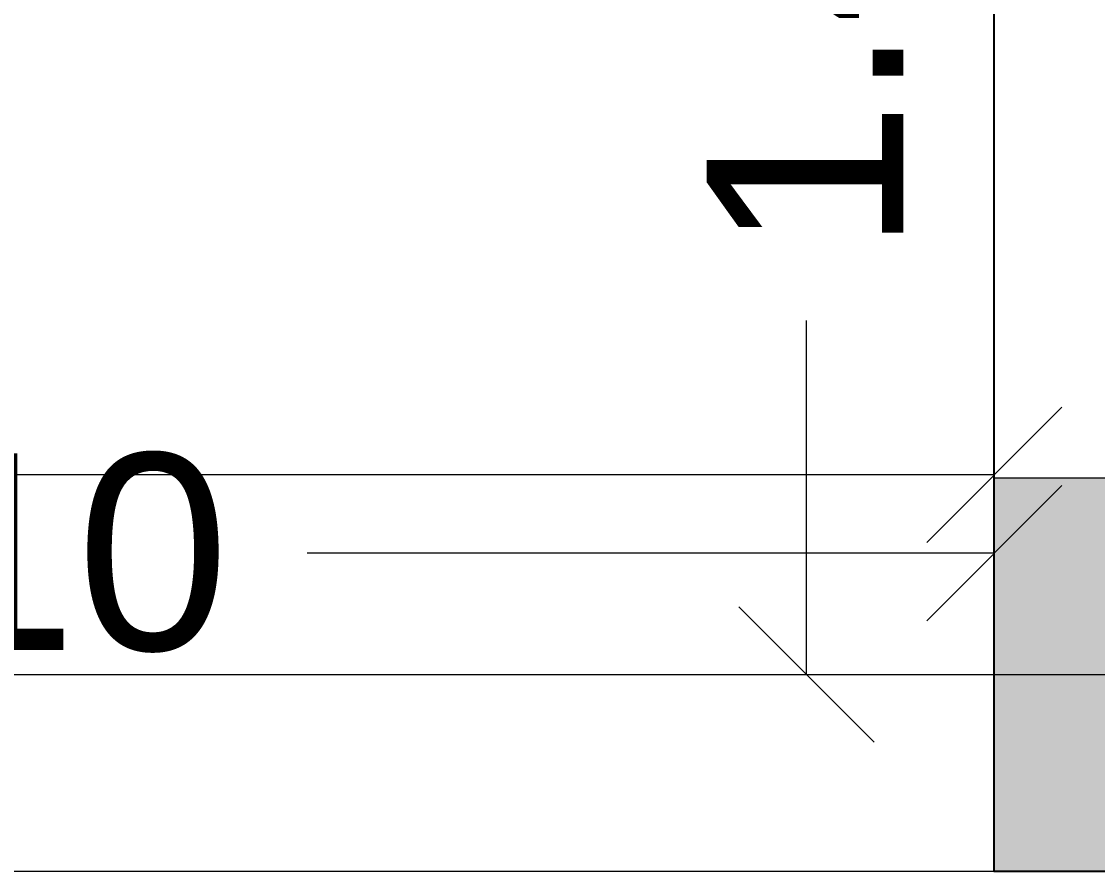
# Model space of a CAD drawing. Header units: metres. Extents: x -355 to 973, y -73 to 238.
# Drawn here: x 695.55 to 696.644, y 89.671 to 90.535 of the extents above; entities that cross this region are included whole.
import ezdxf

# ---------------------------------------------------------------- set-up
doc = ezdxf.new("R2010")
doc.units = ezdxf.units.M
doc.header["$LTSCALE"] = 3
doc.header["$MEASUREMENT"] = 0
doc.linetypes.add('1', pattern=[30, 6, 6, 6, 6, 6])
doc.linetypes.add('ACAD_ISO02W100', pattern=[15, 12, -3])
doc.layers.add('05', color=21, linetype='Continuous', lineweight=5)
doc.layers.add('alaem', color=230, linetype='Continuous', lineweight=5)
doc.layers.add('4', color=4, linetype='ACAD_ISO02W100')
doc.styles.get("Standard").update_dxf_attribs({"font": 'arial.ttf'})
doc.dimstyles.new('ahmad', dxfattribs={"dimtxt": 0.2, "dimasz": 0.1375, "dimexe": 0, "dimexo": 0.0625, "dimgap": 0.09, "dimtad": 0, "dimzin": 0, "dimdsep": 46, "dimtxsty": 'Standard', "dimblk": 'OBLIQUE', "dimcen": 0.09, "dimclrd": 245, "dimclrt": 61, "dimadec": 0, "dimazin": 0, "dimtfac": 1, "dimtofl": 0, "dimtmove": 0, "dimatfit": 3, "dimldrblk": 'OBLIQUE', "dimfxl": 0, "dimfxlon": 1, "dimtolj": 1, "dimtzin": 0, "dimlwd": 13, "dimarcsym": 0})

# ---------------------------------------------------------------- blocks, each defined once
blk = doc.blocks.new('fghhyh')
at = {"layer": 'alaem', "linetype": '1'}
h = blk.add_hatch(color=256, dxfattribs=at)
h.dxf.hatch_style = 1
h.paths.add_polyline_path([(280.3961, 190.2964), (280.3961, 190.6964), (279.9961, 190.6964), (279.9961, 190.2964)])
blk.add_lwpolyline([(279.9961, 190.6964), (279.9961, 190.2964), (280.3961, 190.2964), (280.3961, 190.6964)], close=True, dxfattribs=at)
blk = doc.blocks.new('_Oblique')
at = {"color": 0, "linetype": 'ByBlock', "lineweight": -2}
blk.add_line((-0.5, -0.5), (0.5, 0.5), dxfattribs=at)
blk = doc.blocks.new('*D398')
at = {"color": 245, "lineweight": 13, "transparency": 16777216}
for p, q in [((685.1393, 90.0744), (690.4216, 90.0744)), ((696.5393, 90.0744), (691.257, 90.0744))]:
    blk.add_line(p, q, dxfattribs=at)
at = {"layer": 'Defpoints', "color": 0, "transparency": 16777216}
for p in [(685.1393, 90.0744), (685.1393, 89.8744), (696.5393, 89.8714)]:
    blk.add_point(p, dxfattribs=at)
at = {"color": 245, "lineweight": 13, "transparency": 16777216, "xscale": 0.1375, "yscale": 0.1375, "zscale": 0.1375, "rotation": 180}
blk.add_blockref('_Oblique', (685.1393, 90.0744), dxfattribs=at)
at = {"color": 245, "lineweight": 13, "transparency": 16777216, "xscale": 0.1375, "yscale": 0.1375, "zscale": 0.1375}
blk.add_blockref('_Oblique', (696.5393, 90.0744), dxfattribs=at)
at = {"color": 61, "transparency": 16777216, "insert": (690.8393, 90.0744), "char_height": 0.2, "attachment_point": 5}
blk.add_mtext('\\A1;11.40', dxfattribs=at)
blk = doc.blocks.new('*D457')
at = {"layer": '4', "color": 245, "lineweight": 13, "transparency": 16777216}
for p, q in [((696.3482, 91.2714), (696.3482, 90.9114)), ((696.3482, 89.8714), (696.3482, 90.2314))]:
    blk.add_line(p, q, dxfattribs=at)
at = {"layer": 'Defpoints', "color": 0, "transparency": 16777216}
for p in [(696.5393, 91.2714), (696.3482, 89.8714), (696.5393, 89.8714)]:
    blk.add_point(p, dxfattribs=at)
at = {"layer": '4', "color": 245, "lineweight": 13, "transparency": 16777216, "xscale": 0.1375, "yscale": 0.1375, "zscale": 0.1375}
for p, rotation in [((696.3482, 91.2714), 90), ((696.3482, 89.8714), 270)]:
    blk.add_blockref('_Oblique', p, dxfattribs=dict(at, rotation=rotation))
at = {"layer": '4', "color": 61, "transparency": 16777216, "insert": (696.3482, 90.5714), "char_height": 0.2, "attachment_point": 5, "rotation": 90}
blk.add_mtext('\\A1;1.40', dxfattribs=at)
blk = doc.blocks.new('*D458')
at = {"layer": '4', "color": 245, "lineweight": 13, "transparency": 16777216}
for p, q in [((694.4393, 89.9948), (695.1382, 89.9948)), ((696.5393, 89.9948), (695.8404, 89.9948))]:
    blk.add_line(p, q, dxfattribs=at)
at = {"layer": 'Defpoints', "color": 0, "transparency": 16777216}
for p in [(694.4393, 89.9948), (694.4393, 89.8711), (696.5393, 89.8711)]:
    blk.add_point(p, dxfattribs=at)
at = {"layer": '4', "color": 245, "lineweight": 13, "transparency": 16777216, "xscale": 0.1375, "yscale": 0.1375, "zscale": 0.1375, "rotation": 180}
blk.add_blockref('_Oblique', (694.4393, 89.9948), dxfattribs=at)
at = {"layer": '4', "color": 245, "lineweight": 13, "transparency": 16777216, "xscale": 0.1375, "yscale": 0.1375, "zscale": 0.1375}
blk.add_blockref('_Oblique', (696.5393, 89.9948), dxfattribs=at)
at = {"layer": '4', "color": 61, "transparency": 16777216, "insert": (695.4893, 89.9948), "char_height": 0.2, "attachment_point": 5}
blk.add_mtext('\\A1;2.10', dxfattribs=at)

msp = doc.modelspace()

# ---------------------------------------------------------------- linework, layer by layer
at = {"layer": '05', "color": 0, "linetype": '1'}
for points in [[(684.7393, 89.6714), (701.7393, 89.6714), (701.7393, 102.5484), (684.7393, 102.5484)], [(684.7393, 89.8714), (701.5393, 89.8714), (701.5393, 102.3484), (684.7393, 102.3484)]]:
    msp.add_lwpolyline(points, dxfattribs=at)
at = {"layer": '4', "linetype": '1'}
msp.add_lwpolyline([(701.7393, 89.6712), (696.5393, 89.6712), (696.5393, 92.4712), (701.7393, 92.4712)], close=True, dxfattribs=at)

# ---------------------------------------------------------------- block references
at = {"layer": 'alaem', "linetype": '1', "rotation": 270}
msp.add_blockref('fghhyh', (506.2429, 370.0671), dxfattribs=at)

# ---------------------------------------------------------------- dimensions: what is measured, and where the dimension line sits
dim = msp.add_linear_dim(base=(685.1393, 90.0744), p1=(696.5393, 89.8714), p2=(685.1393, 89.8744), dimstyle='ahmad')
dim.commit()
dim.dimension.update_dxf_attribs({"geometry": '*D398', "text_midpoint": (690.8393, 90.0744)})
at = {"layer": '4', "color": 0}
dim = msp.add_linear_dim(base=(696.3482, 89.8714), p1=(696.5393, 91.2714), p2=(696.5393, 89.8714), angle=270, dimstyle='ahmad', dxfattribs=at)
dim.commit()
dim.dimension.update_dxf_attribs({"geometry": '*D457', "text_midpoint": (696.3482, 90.5714)})
dim = msp.add_linear_dim(base=(694.4393, 89.9948), p1=(696.5393, 89.8711), p2=(694.4393, 89.8711), dimstyle='ahmad', dxfattribs=at)
dim.commit()
dim.dimension.update_dxf_attribs({"geometry": '*D458', "text_midpoint": (695.4893, 89.9948)})

doc.saveas('drawing.dxf')
